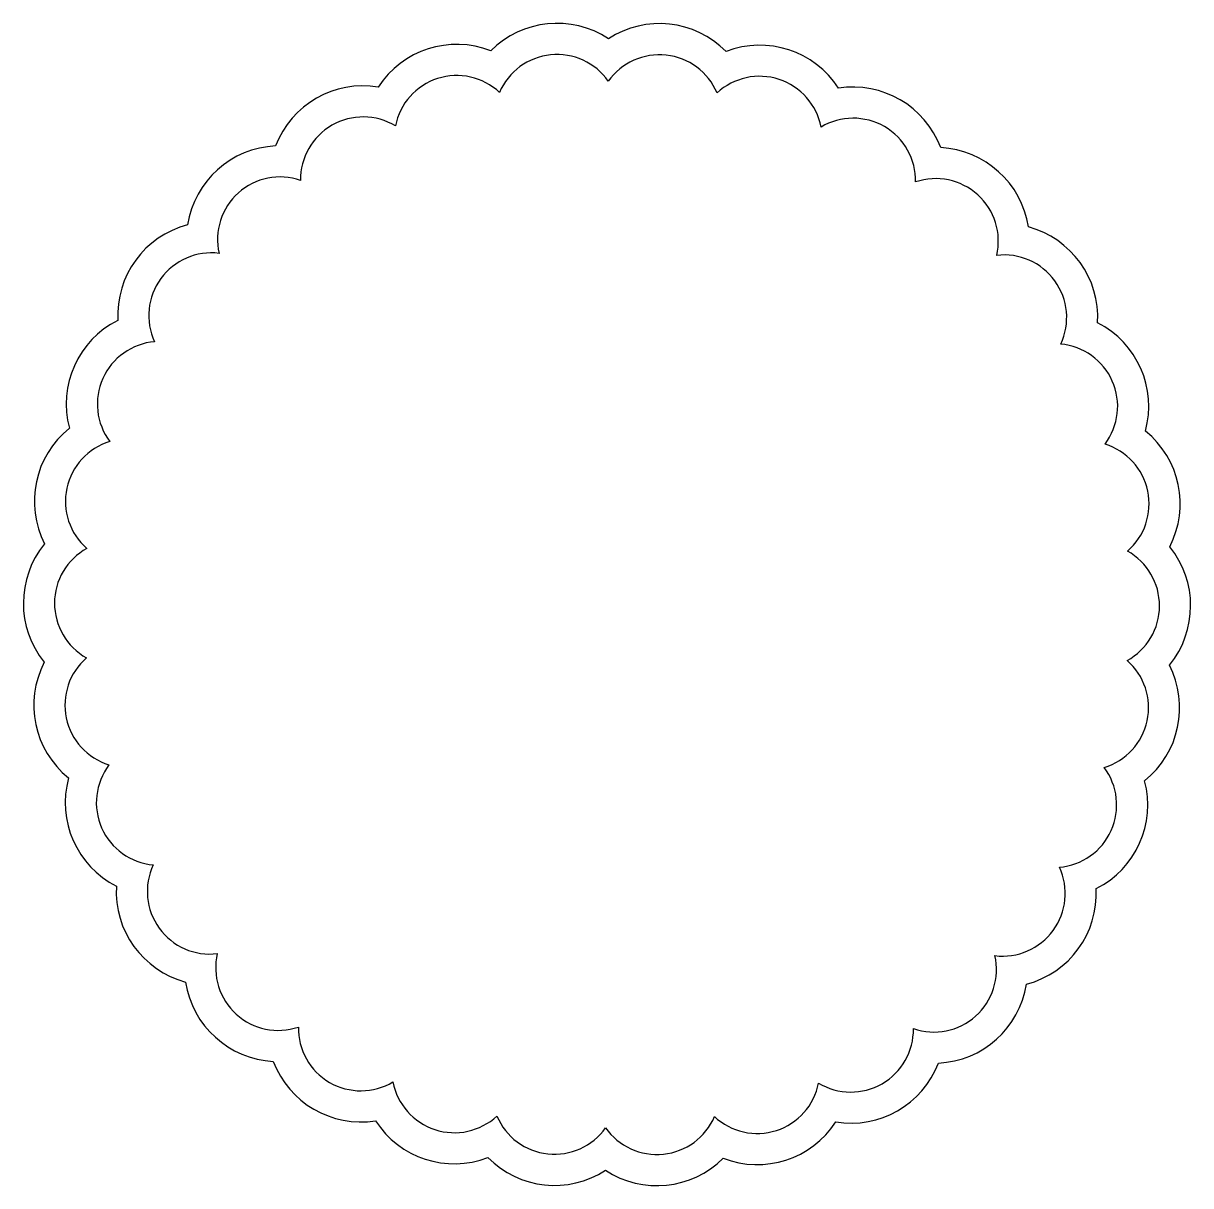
# Model space of a CAD drawing. Extents: x 0.894 to 1.644, y 4.072 to 4.818.
import ezdxf

# ---------------------------------------------------------------- set-up
doc = ezdxf.new("R2010")
doc.units = 0
doc.layers.get('0').update_dxf_attribs({"linetype": 'CONTINUOUS'})

msp = doc.modelspace()

# ---------------------------------------------------------------- linework, layer by layer
at = {"color": 0}
for points in [[(1.61421, 4.33174, 0.355507), (1.63021, 4.40603, 0.355507), (1.6304, 4.48203, 0.355507), (1.61479, 4.5564, 0.355507), (1.58406, 4.62591, 0.355507), (1.53955, 4.6875, 0.355507), (1.4832, 4.7385, 0.355507), (1.41749, 4.77666, 0.355507), (1.34527, 4.80033, 0.355507), (1.26971, 4.80847, 0.355507), (1.19412, 4.80072, 0.355507), (1.12178, 4.77742, 0.355507), (1.05587, 4.73959, 0.355507), (0.99927, 4.68888, 0.355507), (0.95444, 4.62752, 0.355507), (0.92335, 4.55817, 0.355507), (0.90736, 4.48388, 0.355507), (0.90717, 4.40789, 0.355507), (0.92278, 4.33351, 0.355507), (0.95351, 4.26401, 0.355507), (0.99802, 4.20241, 0.355507), (1.05436, 4.15142, 0.355507), (1.12008, 4.11325, 0.355507), (1.19229, 4.08958, 0.355507), (1.26785, 4.08145, 0.355507), (1.34345, 4.0892, 0.355507), (1.41579, 4.11249, 0.355507), (1.4817, 4.15032, 0.355507), (1.5383, 4.20103, 0.355507), (1.58313, 4.26239, 0.355507)], [(1.58825, 4.34025, 0.588551), (1.60304, 4.40896, 0.588551), (1.60322, 4.47924, 0.588551), (1.58878, 4.54802, 0.588551), (1.56036, 4.6123, 0.588551), (1.5192, 4.66927, 0.588551), (1.46709, 4.71643, 0.588551), (1.40631, 4.75173, 0.588551), (1.33952, 4.77362, 0.588551), (1.26964, 4.78114, 0.588551), (1.19973, 4.77398, 0.588551), (1.13283, 4.75243, 0.588551), (1.07187, 4.71744, 0.588551), (1.01952, 4.67055, 0.588551), (0.97807, 4.6138, 0.588551), (0.94932, 4.54966, 0.588551), (0.93453, 4.48095, 0.588551), (0.93435, 4.41067, 0.588551), (0.94878, 4.34189, 0.588551), (0.97721, 4.27761, 0.588551), (1.01837, 4.22064, 0.588551), (1.07048, 4.17348, 0.588551), (1.13126, 4.13818, 0.588551), (1.19804, 4.1163, 0.588551), (1.26792, 4.10877, 0.588551), (1.33784, 4.11594, 0.588551), (1.40474, 4.13748, 0.588551), (1.46569, 4.17247, 0.588551), (1.51804, 4.21936, 0.588551), (1.5595, 4.27612, 0.588551)]]:
    msp.add_lwpolyline(points, format="xyb", close=True, dxfattribs=at)

doc.saveas('drawing.dxf')
